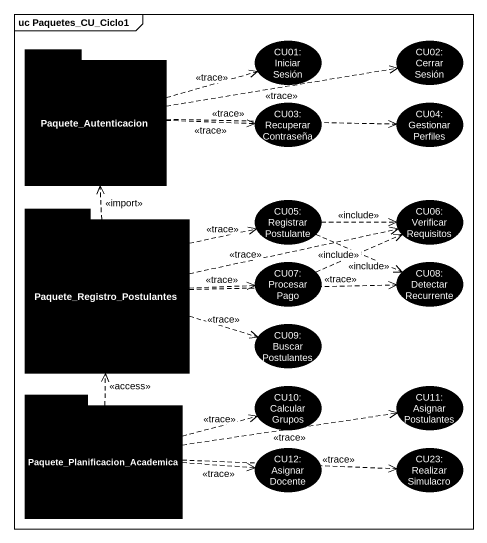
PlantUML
@startuml
mainframe uc Paquetes_CU_Ciclo1
package Paquete_Autenticacion #000000 {
}
usecase "CU01: Iniciar Sesión" as CU01_Iniciar_Sesión #000000
usecase "CU02: Cerrar Sesión" as CU02_Cerrar_Sesión #000000
usecase "CU03: Recuperar Contraseña" as CU03_Recuperar_Contraseña #000000
usecase "CU04: Gestionar Perfiles" as CU04_Gestionar_Perfiles #000000
package Paquete_Registro_Postulantes #000000 {
}
usecase "CU05: Registrar Postulante" as CU05_Registrar_Postulante #000000
usecase "CU06: Verificar Requisitos" as CU06_Verificar_Requisitos #000000
usecase "CU07: Procesar Pago" as CU07_Procesar_Pago #000000
usecase "CU08: Detectar Recurrente" as CU08_Detectar_Recurrente #000000
usecase "CU09: Buscar Postulantes" as CU09_Buscar_Postulantes #000000
package "Paquete_Planificacion_Academica" as Paquete_Planificacion #000000 {
}
usecase "CU10: Calcular Grupos" as CU10_Calcular_Grupos #000000
usecase "CU11: Asignar Postulantes" as CU11_Asignar_Postulantes #000000
usecase "CU12: Asignar Docente" as CU12_Asignar_Docente #000000
usecase "CU23: Realizar Simulacro" as CU23_Realizar_Simulacro #000000
Paquete_Autenticacion .right.> CU01_Iniciar_Sesión : <<trace>>
Paquete_Autenticacion .right.> CU02_Cerrar_Sesión : <<trace>>
Paquete_Autenticacion .right.> CU03_Recuperar_Contraseña : <<trace>>
Paquete_Autenticacion .right.> CU04_Gestionar_Perfiles : <<trace>>
Paquete_Registro_Postulantes .up.> Paquete_Autenticacion : <<import>>
Paquete_Registro_Postulantes .up.> Paquete_Autenticacion
Paquete_Registro_Postulantes .right.> CU05_Registrar_Postulante : <<trace>>
Paquete_Registro_Postulantes .right.> CU06_Verificar_Requisitos : <<trace>>
Paquete_Registro_Postulantes .right.> CU07_Procesar_Pago : <<trace>>
Paquete_Registro_Postulantes .right.> CU08_Detectar_Recurrente : <<trace>>
Paquete_Registro_Postulantes .right.> CU09_Buscar_Postulantes : <<trace>>
CU05_Registrar_Postulante .right.> CU06_Verificar_Requisitos : <<include>>
CU05_Registrar_Postulante .right.> CU08_Detectar_Recurrente : <<include>>
CU07_Procesar_Pago .right.> CU06_Verificar_Requisitos : <<include>>
Paquete_Planificacion .up.> Paquete_Registro_Postulantes : <<access>>
Paquete_Planificacion .up.> Paquete_Registro_Postulantes
Paquete_Planificacion .right.> CU10_Calcular_Grupos : <<trace>>
Paquete_Planificacion .right.> CU11_Asignar_Postulantes : <<trace>>
Paquete_Planificacion .right.> CU12_Asignar_Docente : <<trace>>
Paquete_Planificacion .right.> CU23_Realizar_Simulacro : <<trace>>
@enduml
